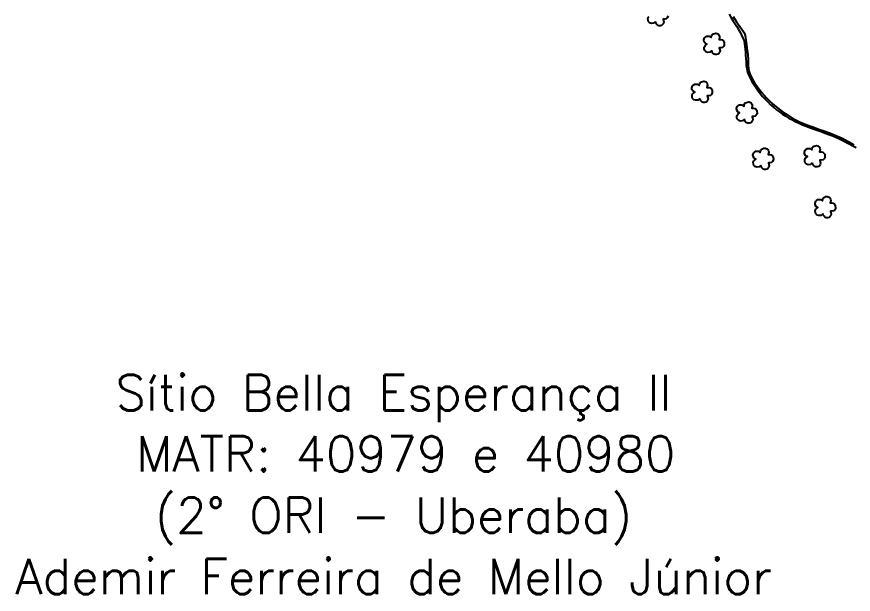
# Model space of a CAD drawing. Extents: x 737683 to 746083, y 7801653 to 7813533.
# Drawn here: x 739660 to 740887, y 7805166 to 7806014 of the extents above; entities that cross this region are included whole.
import ezdxf
from ezdxf.enums import TextEntityAlignment as Align

# ---------------------------------------------------------------- set-up
doc = ezdxf.new("R2010")
doc.units = 0
doc.header["$MEASUREMENT"] = 0
doc.linetypes.add('CONTINUO', pattern=[0])
for name, color, linetype in [('0114000479', 1, 'Continuous'), ('0114000479013', 5, 'Continuous'), ('_SIMBOLO ARVORE', 118, 'Continuous'), ('TEXTO CONFRONTANTES', 7, 'Continuous')]:
    doc.layers.add(name, color=color, linetype=linetype)
doc.styles.add('SIMPLEX', font='simplex', dxfattribs={"height": 0.2})

msp = doc.modelspace()

# ---------------------------------------------------------------- linework, layer by layer
at = {"layer": '0114000479'}
msp.add_lwpolyline([(740705, 7806018.1), (740707.5, 7806013.3), (740710.3, 7806008.7), (740713.3, 7806004.2), (740716.2, 7805999.8), (740718.9, 7805995.5), (740721.2, 7805991.3), (740723.4, 7805987.1), (740725.4, 7805982.9), (740726.9, 7805978.6), (740727.8, 7805974.6), (740728.2, 7805970.8), (740728.6, 7805966.7), (740728.9, 7805962.3), (740729.3, 7805957.6), (740729.8, 7805953), (740729.9, 7805948.3), (740730.2, 7805943.2), (740730.9, 7805938), (740732.2, 7805932.7), (740733.9, 7805927.7), (740736.2, 7805922.9), (740738.8, 7805918.3), (740741.6, 7805914), (740744.5, 7805909.8), (740747.5, 7805905.6), (740750.7, 7805901.5), (740754.2, 7805897.3), (740757.9, 7805893.1), (740761.9, 7805889), (740766, 7805885), (740770.3, 7805881.2), (740774.7, 7805877.7), (740779.1, 7805874.5), (740783.5, 7805871.3), (740788.1, 7805868.2), (740792.8, 7805865.3), (740797.8, 7805862.6), (740802.8, 7805860.1), (740807.8, 7805857.7), (740812.8, 7805855.6), (740817.9, 7805853.6), (740823, 7805851.7), (740828.3, 7805849.7), (740834.1, 7805847.6), (740839.9, 7805845.5), (740845.8, 7805843.4), (740851.5, 7805841.3), (740857.1, 7805839.1), (740862.4, 7805836.9), (740867.1, 7805834.8), (740871.7, 7805832.6), (740876.4, 7805830.2), (740881.3, 7805827.7), (740886.4, 7805824.8), (740891.5, 7805822)], dxfattribs=at)
at = {"layer": '0114000479013', "color": 5, "elevation": 557.9}
msp.add_lwpolyline([(740710.9, 7806014.3), (740713.3, 7806010.5), (740715.7, 7806006.7), (740718.3, 7806003.1), (740720.9, 7805999.7), (740723.3, 7805996.3), (740725.5, 7805993), (740727.5, 7805989.8), (740728.6, 7805986.4), (740730, 7805976.5), (740731.1, 7805969.2), (740731.7, 7805965.3), (740732.2, 7805961.8), (740732.5, 7805958.3), (740732.8, 7805950.7), (740732.9, 7805946.6), (740733, 7805942.6), (740733.3, 7805938.6), (740734.1, 7805934.5), (740735.5, 7805930.4), (740737.2, 7805926.2), (740739.5, 7805921.8), (740742.4, 7805917.2), (740745.7, 7805912.5), (740749, 7805907.8), (740752.6, 7805903.4), (740756.3, 7805899.2), (740760, 7805895), (740763.7, 7805891), (740767.6, 7805887.4), (740771.6, 7805883.7), (740775.8, 7805880.2), (740780.3, 7805876.8), (740785, 7805873.6), (740789.6, 7805870.6), (740794, 7805867.7), (740798.6, 7805865), (740803.3, 7805862.5), (740808.2, 7805860.1), (740813.4, 7805857.9), (740818.3, 7805855.8), (740823.1, 7805854), (740827.8, 7805852.3), (740832.6, 7805850.5), (740837.6, 7805848.8), (740842.6, 7805847), (740852.4, 7805843.6), (740857.1, 7805841.8), (740861.7, 7805839.8), (740866.3, 7805837.8), (740870.9, 7805835.7), (740875.4, 7805833.5), (740879.7, 7805831.1), (740888.2, 7805826.3)], dxfattribs=at)
at = {"layer": '_SIMBOLO ARVORE', "linetype": 'CONTINUO'}
for points in [[(740597.1, 7806006.7, 0), (740594.4, 7806004.5, 0), (740591, 7806004.1, 0), (740588.5, 7806005, 0), (740586.8, 7806006.7, 0), (740586.1, 7806008.7, 0), (740585.9, 7806011.6, 0), (740586.8, 7806013.4, 0), (740587.8, 7806014.7, 0)], [(740615.5, 7806014.8, 0), (740614.3, 7806012.6, 0), (740612.8, 7806011.2, 0), (740610.3, 7806010.5, 0), (740608.1, 7806010.7, 0), (740609.3, 7806006.2, 0), (740608.8, 7806004.3, 0), (740607.5, 7806002.5, 0), (740606, 7806001.3, 0), (740604, 7806000.8, 0), (740602, 7806001, 0), (740600.5, 7806001.4, 0), (740598.7, 7806003.1, 0), (740597.5, 7806004.6, 0), (740597.2, 7806007, 0)], [(740679.6, 7805964.5, 0), (740676.9, 7805962.2, 0), (740673.5, 7805961.8, 0), (740671, 7805962.8, 0), (740669.3, 7805964.5, 0), (740668.6, 7805966.4, 0), (740668.4, 7805969.3, 0), (740669.3, 7805971.1, 0), (740670.3, 7805972.5, 0), (740672.3, 7805973.8, 0), (740671, 7805974.2, 0), (740669.8, 7805975.2, 0), (740668.3, 7805977.5, 0), (740668.1, 7805980.3, 0), (740669.1, 7805983.1, 0), (740670.2, 7805984.1, 0), (740672.2, 7805985.4, 0), (740674.4, 7805985.6, 0), (740676.1, 7805985.4, 0), (740677.4, 7805984.8, 0), (740678.9, 7805983.5, 0), (740679.3, 7805986, 0), (740679.7, 7805987, 0), (740680.8, 7805988.4, 0), (740682.4, 7805989, 0), (740684, 7805989.7, 0), (740685.8, 7805989.8, 0), (740687.5, 7805989.6, 0), (740688.8, 7805988.9, 0), (740689.9, 7805987.8, 0), (740690.8, 7805986, 0), (740691.1, 7805984, 0), (740690.3, 7805980.5, 0), (740692.8, 7805980.6, 0), (740694.8, 7805980.1, 0), (740696.7, 7805978.6, 0), (740697.8, 7805977.4, 0), (740698, 7805972.5, 0), (740696.9, 7805970.4, 0), (740695.3, 7805968.9, 0), (740692.8, 7805968.3, 0), (740690.7, 7805968.5, 0), (740691.8, 7805964, 0), (740691.3, 7805962, 0), (740690, 7805960.2, 0), (740688.5, 7805959.1, 0), (740686.5, 7805958.6, 0), (740684.5, 7805958.7, 0), (740683, 7805959.1, 0), (740681.2, 7805960.8, 0), (740680.1, 7805962.4, 0), (740679.7, 7805964.7, 0)], [(740661.9, 7805894.1, 0), (740659.2, 7805891.8, 0), (740655.8, 7805891.5, 0), (740653.4, 7805892.4, 0), (740651.6, 7805894.1, 0), (740650.9, 7805896.1, 0), (740650.7, 7805898.9, 0), (740651.6, 7805900.8, 0), (740652.6, 7805902.1, 0), (740654.6, 7805903.5, 0), (740653.3, 7805903.9, 0), (740652.1, 7805904.9, 0), (740650.6, 7805907.2, 0), (740650.4, 7805909.9, 0), (740651.4, 7805912.8, 0), (740652.5, 7805913.8, 0), (740654.6, 7805915, 0), (740656.7, 7805915.3, 0), (740658.4, 7805915.1, 0), (740659.7, 7805914.4, 0), (740661.2, 7805913.1, 0), (740661.6, 7805915.6, 0), (740662, 7805916.6, 0), (740663.1, 7805918, 0), (740664.7, 7805918.6, 0), (740666.3, 7805919.3, 0), (740668.1, 7805919.5, 0), (740669.8, 7805919.2, 0), (740671.2, 7805918.5, 0), (740672.2, 7805917.4, 0), (740673.1, 7805915.6, 0), (740673.4, 7805913.7, 0), (740672.6, 7805910.2, 0), (740675.1, 7805910.2, 0), (740677.1, 7805909.7, 0), (740679, 7805908.2, 0), (740680.1, 7805907, 0), (740680.4, 7805902.2, 0), (740679.2, 7805900, 0), (740677.6, 7805898.6, 0), (740675.1, 7805897.9, 0), (740673, 7805898.1, 0), (740674.1, 7805893.6, 0), (740673.6, 7805891.7, 0), (740672.3, 7805889.9, 0), (740670.9, 7805888.7, 0), (740668.8, 7805888.2, 0), (740666.8, 7805888.3, 0), (740665.3, 7805888.8, 0), (740663.6, 7805890.5, 0), (740662.4, 7805892, 0), (740662, 7805894.3, 0)], [(740727.6, 7805863.7, 0), (740724.9, 7805861.4, 0), (740721.5, 7805861, 0), (740719.1, 7805862, 0), (740717.3, 7805863.7, 0), (740716.6, 7805865.6, 0), (740716.4, 7805868.5, 0), (740717.3, 7805870.3, 0), (740718.3, 7805871.7, 0), (740720.3, 7805873, 0), (740719.1, 7805873.4, 0), (740717.8, 7805874.5, 0), (740716.4, 7805876.8, 0), (740716.1, 7805879.5, 0), (740717.1, 7805882.3, 0), (740718.2, 7805883.4, 0), (740720.3, 7805884.6, 0), (740722.4, 7805884.9, 0), (740724.1, 7805884.6, 0), (740725.4, 7805884, 0), (740726.9, 7805882.7, 0), (740727.3, 7805885.2, 0), (740727.7, 7805886.2, 0), (740728.8, 7805887.6, 0), (740730.4, 7805888.2, 0), (740732, 7805888.9, 0), (740733.8, 7805889.1, 0), (740735.5, 7805888.8, 0), (740736.9, 7805888.1, 0), (740737.9, 7805887, 0), (740738.8, 7805885.2, 0), (740739.1, 7805883.3, 0), (740738.3, 7805879.8, 0), (740740.8, 7805879.8, 0), (740742.8, 7805879.3, 0), (740744.7, 7805877.8, 0), (740745.8, 7805876.6, 0), (740746.1, 7805871.8, 0), (740744.9, 7805869.6, 0), (740743.3, 7805868.2, 0), (740740.8, 7805867.5, 0), (740738.7, 7805867.7, 0), (740739.8, 7805863.2, 0), (740739.3, 7805861.3, 0), (740738, 7805859.4, 0), (740736.6, 7805858.3, 0), (740734.5, 7805857.8, 0), (740732.5, 7805857.9, 0), (740731, 7805858.4, 0), (740729.3, 7805860.1, 0), (740728.1, 7805861.6, 0), (740727.7, 7805863.9, 0)], [(740751.6, 7805795.8, 0), (740748.9, 7805793.6, 0), (740745.5, 7805793.2, 0), (740743, 7805794.1, 0), (740741.3, 7805795.8, 0), (740740.6, 7805797.8, 0), (740740.4, 7805800.7, 0), (740741.3, 7805802.5, 0), (740742.3, 7805803.8, 0), (740744.3, 7805805.2, 0), (740743, 7805805.6, 0), (740741.8, 7805806.6, 0), (740740.3, 7805808.9, 0), (740740, 7805811.6, 0), (740741.1, 7805814.5, 0), (740742.2, 7805815.5, 0), (740744.2, 7805816.7, 0), (740746.3, 7805817, 0), (740748, 7805816.8, 0), (740749.4, 7805816.1, 0), (740750.8, 7805814.8, 0), (740751.3, 7805817.3, 0), (740751.6, 7805818.3, 0), (740752.7, 7805819.7, 0), (740754.4, 7805820.3, 0), (740756, 7805821, 0), (740757.8, 7805821.2, 0), (740759.4, 7805820.9, 0), (740760.8, 7805820.2, 0), (740761.8, 7805819.1, 0), (740762.7, 7805817.4, 0), (740763.1, 7805815.4, 0), (740762.3, 7805811.9, 0), (740764.7, 7805811.9, 0), (740766.8, 7805811.4, 0), (740768.7, 7805809.9, 0), (740769.7, 7805808.7, 0), (740770, 7805803.9, 0), (740768.8, 7805801.7, 0), (740767.3, 7805800.3, 0), (740764.8, 7805799.6, 0), (740762.6, 7805799.8, 0), (740763.8, 7805795.3, 0), (740763.3, 7805793.4, 0), (740762, 7805791.6, 0), (740760.5, 7805790.4, 0), (740758.5, 7805789.9, 0), (740756.5, 7805790.1, 0), (740755, 7805790.5, 0), (740753.2, 7805792.2, 0), (740752, 7805793.7, 0), (740751.7, 7805796.1, 0)], [(740827.1, 7805799.6, 0), (740824.4, 7805797.4, 0), (740821, 7805797, 0), (740818.5, 7805797.9, 0), (740816.8, 7805799.6, 0), (740816.1, 7805801.6, 0), (740815.9, 7805804.5, 0), (740816.8, 7805806.3, 0), (740817.8, 7805807.6, 0), (740819.8, 7805809, 0), (740818.5, 7805809.4, 0), (740817.3, 7805810.4, 0), (740815.8, 7805812.7, 0), (740815.6, 7805815.4, 0), (740816.6, 7805818.3, 0), (740817.7, 7805819.3, 0), (740819.8, 7805820.5, 0), (740821.9, 7805820.8, 0), (740823.6, 7805820.6, 0), (740824.9, 7805820, 0), (740826.4, 7805818.7, 0), (740826.8, 7805821.2, 0), (740827.2, 7805822.2, 0), (740828.3, 7805823.5, 0), (740829.9, 7805824.1, 0), (740831.5, 7805824.8, 0), (740833.3, 7805825, 0), (740835, 7805824.8, 0), (740836.4, 7805824, 0), (740837.4, 7805822.9, 0), (740838.3, 7805821.2, 0), (740838.6, 7805819.2, 0), (740837.8, 7805815.7, 0), (740840.3, 7805815.7, 0), (740842.3, 7805815.3, 0), (740844.2, 7805813.7, 0), (740845.3, 7805812.5, 0), (740845.6, 7805807.7, 0), (740844.4, 7805805.6, 0), (740842.8, 7805804.1, 0), (740840.3, 7805803.5, 0), (740838.2, 7805803.6, 0), (740839.3, 7805799.1, 0), (740838.8, 7805797.2, 0), (740837.5, 7805795.4, 0), (740836.1, 7805794.3, 0), (740834, 7805793.8, 0), (740832, 7805793.9, 0), (740830.5, 7805794.3, 0), (740828.8, 7805796, 0), (740827.6, 7805797.5, 0), (740827.2, 7805799.9, 0)], [(740842.7, 7805724.9, 0), (740840, 7805722.6, 0), (740836.5, 7805722.2, 0), (740834.1, 7805723.1, 0), (740832.4, 7805724.8, 0), (740831.6, 7805726.8, 0), (740831.4, 7805729.7, 0), (740832.4, 7805731.5, 0), (740833.4, 7805732.9, 0), (740835.3, 7805734.2, 0), (740834.1, 7805734.6, 0), (740832.9, 7805735.6, 0), (740831.4, 7805737.9, 0), (740831.1, 7805740.6, 0), (740832.2, 7805743.5, 0), (740833.3, 7805744.5, 0), (740835.3, 7805745.8, 0), (740837.4, 7805746, 0), (740839.1, 7805745.8, 0), (740840.4, 7805745.2, 0), (740841.9, 7805743.9, 0), (740842.4, 7805746.4, 0), (740842.7, 7805747.4, 0), (740843.8, 7805748.8, 0), (740845.5, 7805749.4, 0), (740847, 7805750.1, 0), (740848.8, 7805750.2, 0), (740850.5, 7805750, 0), (740851.9, 7805749.3, 0), (740852.9, 7805748.1, 0), (740853.8, 7805746.4, 0), (740854.2, 7805744.4, 0), (740853.4, 7805740.9, 0), (740855.8, 7805741, 0), (740857.8, 7805740.5, 0), (740859.7, 7805739, 0), (740860.8, 7805737.7, 0), (740861.1, 7805732.9, 0), (740859.9, 7805730.8, 0), (740858.3, 7805729.3, 0), (740855.9, 7805728.7, 0), (740853.7, 7805728.9, 0), (740854.9, 7805724.4, 0), (740854.3, 7805722.4, 0), (740853, 7805720.6, 0), (740851.6, 7805719.5, 0), (740849.6, 7805719, 0), (740847.5, 7805719.1, 0), (740846, 7805719.5, 0), (740844.3, 7805721.2, 0), (740843.1, 7805722.8, 0), (740842.8, 7805725.1, 0)]]:
    msp.add_polyline3d(points, dxfattribs=at)

# ---------------------------------------------------------------- texts
at = {"layer": 'TEXTO CONFRONTANTES', "linetype": 'Continuous', "style": 'SIMPLEX'}
for s, p in [('Sítio Bella Esperança II ', (740230.7, 7805462.4)), ('MATR: 40979 e 40980', (740230.7, 7805372.4)), ('(2° ORI - Uberaba) ', (740230.7, 7805282.4)), ('Ademir Ferreira de Mello Júnior ', (740230.7, 7805192.4))]:
    msp.add_text(s, height=52, dxfattribs=at).set_placement(p, align=Align.MIDDLE_CENTER)

doc.saveas('drawing.dxf')
